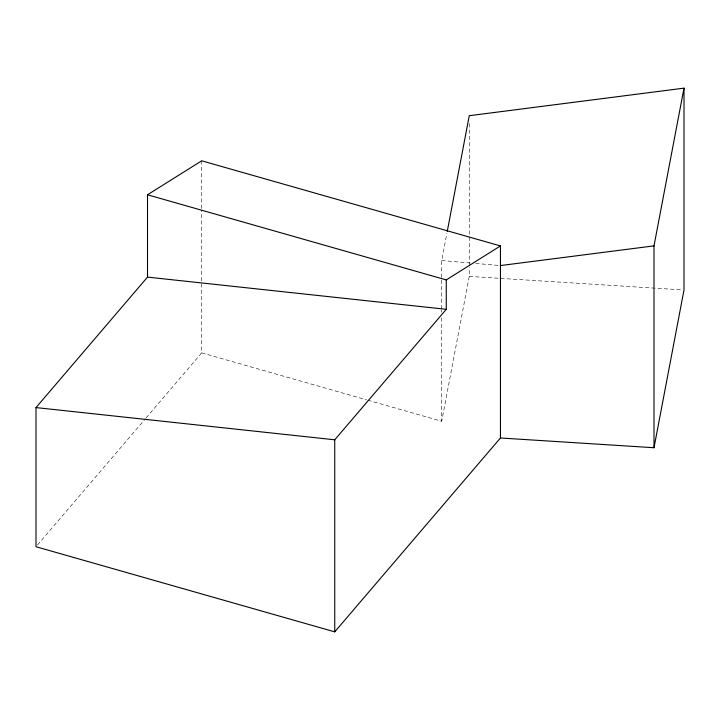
<?xml version="1.0" encoding="UTF-8"?>
<svg xmlns="http://www.w3.org/2000/svg" width="720" height="720" viewBox="0 0 720 720"><rect width="100%" height="100%" fill="white"/><g stroke="black" fill="none" stroke-linecap="round" stroke-linejoin="round"><path stroke-width="0.54" stroke-dasharray="3.6 2.7" d="M441.711 308.88L441.711 260.559L446.877 233.397M367.776 400.185L441.711 421.254L469.26 276.399L469.26 267.408M37.458 545.022L145.332 418.797M146.061 417.951L201.69 352.863L201.69 210.222M469.26 276.399L681.759 289.854M441.711 260.559L470.16 262.98M475.668 263.448L499.527 265.482M201.69 352.863L366.705 399.879M469.26 123.57L469.26 266.283M441.711 310.005L441.711 312.246M441.711 317.871L441.711 421.254M201.69 160.803L201.69 209.106"/><path stroke-width="1.08" d="M147.51 277.11L147.519 194.787L201.69 160.803L500.445 245.934L500.445 437.985L334.746 631.854L36 546.723L36 407.583L147.51 277.11L446.265 309.321L446.265 279.918L500.445 245.934M447.264 231.381L469.26 115.704L684 88.146L684 289.998L654.003 447.732L500.445 437.985M654.003 447.732L654.003 245.871L684 88.146M334.746 631.854L334.746 439.803L446.265 309.321M500.445 265.563L654.003 245.871M36 407.583L334.746 439.803M147.519 194.787L446.265 279.918"/></g></svg>
